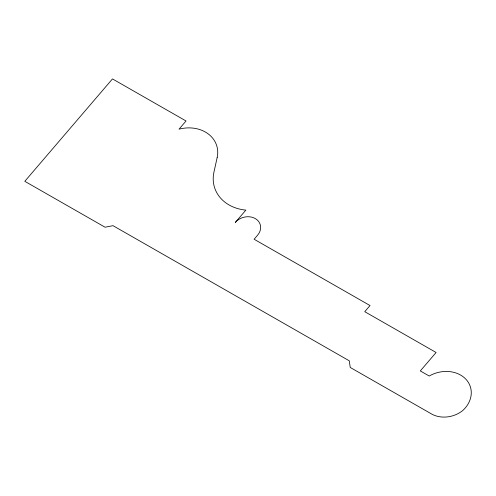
<?xml version="1.0" encoding="UTF-8"?>
<svg xmlns="http://www.w3.org/2000/svg" width="496" height="496" viewBox="0 0 496 496"><rect width="100%" height="100%" fill="white"/><g stroke="black" fill="none" stroke-linecap="round" stroke-linejoin="round"><path stroke-width="0.74" d="M217.161 157.554L213.943 172.137A42.216 34.708 -17 0 0 245.855 210.118L235.333 222.406A14.378 11.823 -17 0 1 255.248 218.544A14.378 11.823 -17 0 1 257.622 235.154L254.119 239.252L370.028 305.548L364.765 311.693L436.096 352.495L420.31 370.927L429.226 376.024A28.483 23.417 -17 0 1 465.608 378.925A28.483 23.417 -17 0 1 462.811 410.49A25.197 20.714 -17 0 1 430.478 413.354L350.232 367.455L349.283 360.809L113.007 225.668L105.047 227.211L24.8 181.313L112.474 78.907L186.031 120.981L179.019 129.171A32.81 26.976 -17 0 1 217.161 157.554"/></g></svg>
